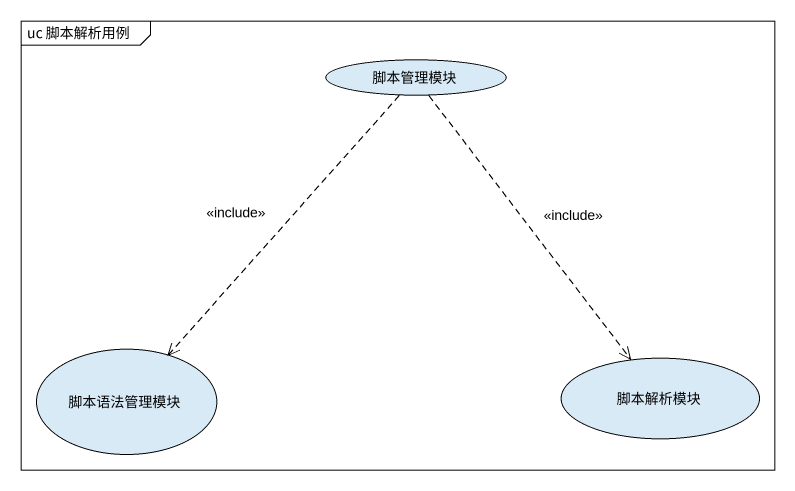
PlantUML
@startuml
mainframe uc 脚本解析用例
usecase 脚本管理模块
usecase 脚本语法管理模块
usecase 脚本解析模块
脚本管理模块 ..> 脚本语法管理模块 : <<include>>
脚本管理模块 ..> 脚本解析模块 : <<include>>
@enduml
